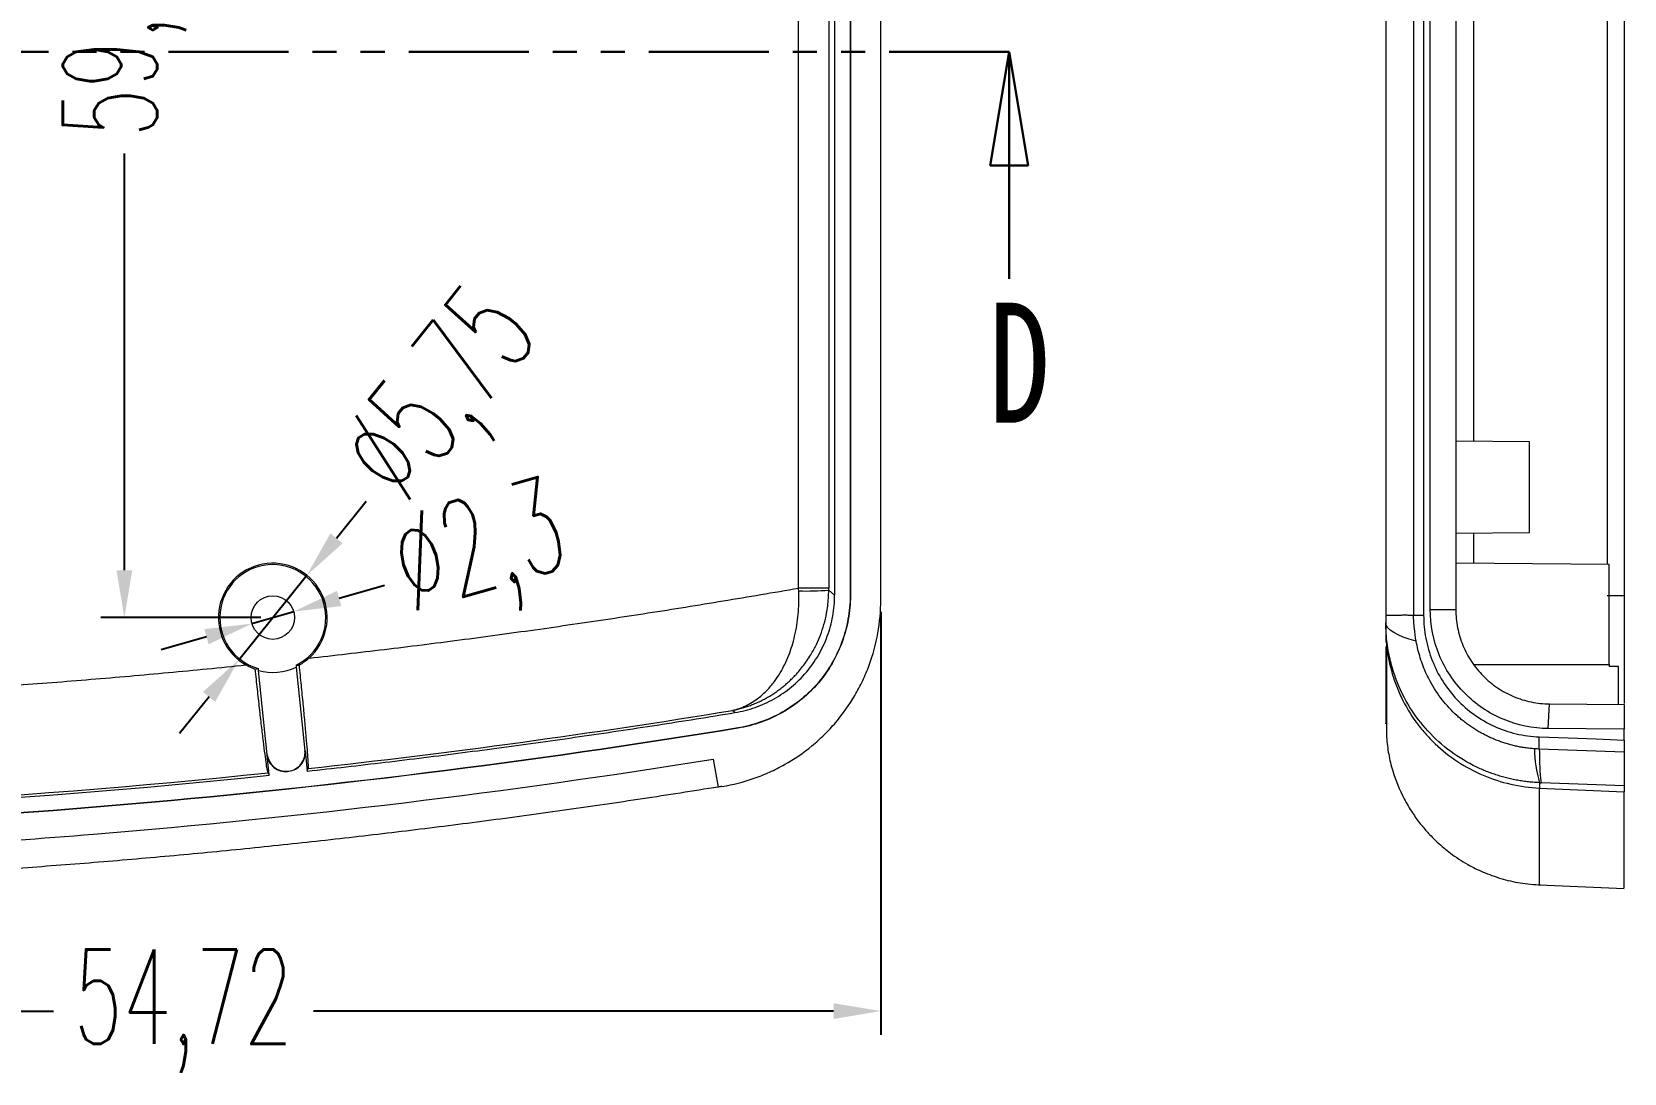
# Model space of a CAD drawing. Header units: inches. Extents: x 1568 to 2997, y 532 to 848.
# Drawn here: x 2290.1 to 2374.3, y 668.8 to 723.9 of the extents above; entities that cross this region are included whole.
import ezdxf

# ---------------------------------------------------------------- set-up
doc = ezdxf.new("R2010")
doc.units = ezdxf.units.IN
doc.linetypes.add('PHANTOM', pattern=[12.7, 6.35, -1.27, 1.27, -1.27, 1.27, -1.27])
doc.styles.add('SLDTEXTSTYLE0', font='TXT', dxfattribs={"width": 0.75})
doc.styles.add('SLDTEXTSTYLE2', font='TXT', dxfattribs={"width": 0.6, "bigfont": 'bigfont'})
doc.dimstyles.new('5', dxfattribs={"dimtxt": 5, "dimasz": 2.5, "dimexe": 1.25, "dimexo": 0.625, "dimtad": 0, "dimzin": 12, "dimtxsty": 'SLDTEXTSTYLE2', "dimcen": 2.5, "dimclrd": 3, "dimclre": 3, "dimclrt": 256, "dimadec": 0, "dimazin": 0, "dimtfac": 1, "dimtmove": 0, "dimatfit": 3, "dimfxl": 1, "dimarcsym": 0})

# ---------------------------------------------------------------- blocks, each defined once
blk = doc.blocks.new('_CLOSED')
at = {"color": 0, "linetype": 'ByBlock', "lineweight": -2}
for p, q in [((-1, 0.166667), (0, 0)), ((-1, 0.166667), (-1, -0.166667)), ((0, 0), (-1, -0.166667)), ((0, 0), (-1, 0))]:
    blk.add_line(p, q, dxfattribs=at)
blk = doc.blocks.new('*D111')
at = {"color": 3, "lineweight": -2}
for p, q in [((2335.008, 693.222), (2335.008, 670.86)), ((2280.287, 690.885), (2280.287, 670.86)), ((2282.787, 672.11), (2291.256, 672.11)), ((2332.508, 672.11), (2305.006, 672.11))]:
    blk.add_line(p, q, dxfattribs=at)
at = {"color": 3}
for points in [[(2282.787, 672.527), (2282.787, 671.694), (2280.287, 672.11)], [(2332.508, 672.527), (2332.508, 671.694), (2335.008, 672.11)]]:
    blk.add_solid(points, dxfattribs=at)
at = {"layer": 'Defpoints', "color": 0}
for p in [(2335.008, 693.847), (2280.287, 691.51), (2280.287, 672.11)]:
    blk.add_point(p, dxfattribs=at)
at = {"insert": (2298.131, 672.11), "char_height": 5, "attachment_point": 5, "style": 'SLDTEXTSTYLE2'}
blk.add_mtext('54,72', dxfattribs=at)
blk = doc.blocks.new('*D116')
at = {"color": 3, "lineweight": -2}
for p, q in [((2302.233, 752.71), (2293.76, 752.71)), ((2295.01, 750.21), (2295.01, 728.185)), ((2295.01, 695.41), (2295.01, 717.435)), ((2302.233, 692.91), (2293.76, 692.91))]:
    blk.add_line(p, q, dxfattribs=at)
at = {"color": 3}
for points in [[(2294.594, 750.21), (2295.427, 750.21), (2295.01, 752.71)], [(2294.594, 695.41), (2295.427, 695.41), (2295.01, 692.91)]]:
    blk.add_solid(points, dxfattribs=at)
at = {"layer": 'Defpoints', "color": 0}
for p in [(2295.01, 752.71), (2302.858, 752.71), (2302.858, 692.91)]:
    blk.add_point(p, dxfattribs=at)
at = {"insert": (2295.01, 722.81), "char_height": 5, "attachment_point": 5, "rotation": 90, "style": 'SLDTEXTSTYLE2'}
blk.add_mtext('59,8', dxfattribs=at)
blk = doc.blocks.new('*D124')
at = {"color": 3, "lineweight": -2}
for p, q in [((2307.796, 699.046), (2306.229, 697.099)), ((2301.055, 690.67), (2304.661, 695.151)), ((2299.488, 688.722), (2297.921, 686.775))]:
    blk.add_line(p, q, dxfattribs=at)
at = {"color": 3}
for points in [[(2305.904, 697.36), (2306.553, 696.837), (2304.661, 695.151)], [(2299.163, 688.983), (2299.813, 688.461), (2301.055, 690.67)]]:
    blk.add_solid(points, dxfattribs=at)
at = {"layer": 'Defpoints', "color": 0}
for p in [(2304.661, 695.151), (2301.055, 690.67)]:
    blk.add_point(p, dxfattribs=at)
at = {"insert": (2312.107, 704.402), "char_height": 5, "attachment_point": 5, "rotation": 51.17455, "style": 'SLDTEXTSTYLE2'}
blk.add_mtext('∅5,75', dxfattribs=at)
blk = doc.blocks.new('*D125')
at = {"color": 3, "lineweight": -2}
for p, q in [((2308.768, 694.612), (2306.366, 693.92)), ((2301.753, 692.592), (2303.964, 693.229)), ((2299.351, 691.9), (2296.949, 691.208))]:
    blk.add_line(p, q, dxfattribs=at)
at = {"color": 3}
for points in [[(2306.251, 694.321), (2306.481, 693.52), (2303.964, 693.229)], [(2299.236, 692.301), (2299.466, 691.5), (2301.753, 692.592)]]:
    blk.add_solid(points, dxfattribs=at)
at = {"layer": 'Defpoints', "color": 0}
for p in [(2303.964, 693.229), (2301.753, 692.592)]:
    blk.add_point(p, dxfattribs=at)
at = {"insert": (2313.933, 696.1), "char_height": 5, "attachment_point": 5, "rotation": 16.06632, "style": 'SLDTEXTSTYLE2'}
blk.add_mtext('∅2,3', dxfattribs=at)

msp = doc.modelspace()

# ---------------------------------------------------------------- linework, layer by layer
at = {"color": 7, "linetype": 'Continuous', "lineweight": 15}
for p, q in [((2361.716, 752.588), (2361.716, 693.033)), ((2363.176, 752.588), (2363.176, 693.033)), ((2363.714, 752.588), (2363.714, 693.033)), ((2364.06, 693.345), (2364.06, 752.276)), ((2365.416, 752.276), (2365.416, 693.345)), ((2330.66, 694.472), (2330.66, 751.149)), ((2332.258, 751.149), (2332.258, 694.472)), ((2332.567, 751.522), (2332.567, 694.099)), ((2333.39, 751.555), (2333.39, 694.065)), ((2333.406, 751.555), (2333.406, 694.065)), ((2335.008, 693.847), (2335.008, 751.773)), ((2374.316, 751.555), (2374.316, 694.065)), ((2373.416, 749.909), (2373.416, 695.711)), ((2369.316, 702.21), (2365.416, 702.244)), ((2369.316, 699.81), (2369.316, 702.21)), ((2369.316, 697.41), (2369.316, 699.81)), ((2365.416, 697.376), (2369.316, 697.41)), ((2373.516, 695.71), (2365.416, 695.781)), ((2373.516, 690.435), (2373.516, 695.71)), ((2332.258, 694.472), (2330.66, 694.472)), ((2332.258, 694.361), (2332.258, 694.472)), ((2332.567, 694.099), (2332.258, 694.361)), ((2333.406, 694.065), (2333.39, 694.065)), ((2374.316, 694.065), (2373.416, 694.065)), ((2363.176, 693.033), (2363.714, 693.033)), ((2364.06, 693.345), (2365.416, 693.345)), ((2361.716, 692.632), (2361.716, 691.592)), ((2302.081, 690.221), (2302.092, 690.113)), ((2302.1, 690.116), (2302.092, 690.113)), ((2302.568, 685.664), (2302.1, 690.116)), ((2304.091, 690.396), (2304.102, 690.29)), ((2304.093, 690.291), (2304.557, 685.873)), ((2304.102, 690.29), (2304.093, 690.291)), ((2373.516, 690.435), (2373.516, 690.329)), ((2374.016, 690.33), (2373.516, 690.329)), ((2374.016, 688.313), (2374.016, 690.33)), ((2327.294, 687.888), (2327.159, 688.001)), ((2370.305, 687.045), (2370.373, 688.345)), ((2370.373, 688.345), (2374.316, 688.31)), ((2374.316, 688.31), (2374.316, 687.01)), ((2327.463, 687.065), (2327.461, 687.081)), ((2361.744, 686.582), (2361.744, 686.584)), ((2361.744, 686.582), (2361.744, 686.582)), ((2369.831, 685.959), (2369.825, 686.606)), ((2374.316, 687.01), (2370.305, 687.045)), ((2374.316, 686.44), (2374.316, 687.01)), ((2374.316, 686.44), (2374.316, 685.793)), ((2302.568, 685.664), (2302.559, 685.652)), ((2302.672, 684.578), (2302.559, 685.652)), ((2304.569, 685.864), (2304.557, 685.873)), ((2304.569, 685.864), (2304.681, 684.793)), ((2326.148, 685.431), (2326.408, 683.952)), ((2326.148, 685.431), (2326.408, 683.952)), ((2374.316, 685.793), (2369.831, 685.959)), ((2302.605, 684.705), (2302.672, 684.578)), ((2303.638, 684.781), (2303.647, 684.792)), ((2303.638, 684.781), (2303.699, 684.787)), ((2303.647, 684.792), (2303.687, 684.796)), ((2303.687, 684.796), (2303.699, 684.787)), ((2304.681, 684.793), (2304.721, 684.931)), ((2326.408, 683.952), (2326.408, 683.952)), ((2369.846, 683.901), (2374.316, 683.704)), ((2374.316, 684.016), (2369.923, 684.179)), ((2369.846, 678.824), (2369.846, 678.824)), ((2369.846, 678.779), (2374.316, 678.584))]:
    msp.add_line(p, q, dxfattribs=at)
at = {"color": 8, "linetype": 'Continuous', "lineweight": 15}
for p, q in [((2366.347, 743.384), (2366.347, 702.236)), ((2366.347, 697.384), (2366.347, 695.773))]:
    msp.add_line(p, q, dxfattribs=at)
at = {"color": 1, "linetype": 'PHANTOM', "lineweight": 30}
msp.add_line((2341.794, 722.81), (2181.689, 722.81), dxfattribs=at)
at = {"color": 7, "linetype": 'Continuous', "lineweight": 30}
msp.add_line((2341.794, 710.81), (2341.794, 722.81), dxfattribs=at)
at = {"color": 7, "linetype": 'Continuous', "lineweight": 15, "flags": 128}
for points in [[(2363.319, 691.661), (2362.955, 691.766), (2362.634, 691.877), (2362.358, 691.994), (2362.129, 692.116), (2361.95, 692.242), (2361.82, 692.37), (2361.742, 692.501), (2361.716, 692.632)], [(2369.825, 686.606), (2371.351, 686.549), (2372.834, 686.494), (2374.316, 686.44)]]:
    msp.add_lwpolyline(points, dxfattribs=at)
at = {"color": 7, "linetype": 'Continuous', "lineweight": 15}
msp.add_circle((2302.858, 692.91), 1.15, dxfattribs=at)
for centre, radius, start, end in [((2302.858, 692.91), 2.876, 311.81349, 240.41679), ((2302.858, 692.91), 2.8, 296.11204, 253.87288), ((2331.021, 711.496), 17.18, 268.8189, 274.12953), ((2302.858, 692.91), 2.896, 254.82561, 295.23756), ((2376.017, 686.018), 6.439, 180.39616, 196.56924)]:
    msp.add_arc(centre, radius, start, end, dxfattribs=at)
for centre, major_axis, ratio, start_param, end_param in [((2301.352, 692.752), (3.014, 0.317), 0.866047, 4.814392, 4.864885), ((2304.396, 693.072), (3.074, 0.323), 0.866047, 4.522741, 4.572495), ((2342.822, 693.097), (175.758, -0.374), 0.015004, 4.846697, 4.887963)]:
    msp.add_ellipse(centre, major_axis=major_axis, ratio=ratio, start_param=start_param, end_param=end_param, dxfattribs=at)
for points, knots in [([(2304.776, 690.767), (2305.44, 690.842), (2306.768, 690.991), (2308.759, 691.228), (2310.75, 691.474), (2312.741, 691.729), (2314.732, 691.995), (2316.723, 692.27), (2318.714, 692.555), (2320.705, 692.85), (2322.696, 693.154), (2324.687, 693.469), (2326.678, 693.793), (2328.67, 694.126), (2329.996, 694.356), (2330.66, 694.472)], [0, 0, 0, 0, 0.0766265, 0.1532959, 0.2300099, 0.3067705, 0.3835792, 0.4604381, 0.5373487, 0.6143129, 0.6913326, 0.7684093, 0.8455449, 0.9227413, 1, 1, 1, 1]), ([(2326.608, 683.984), (2327.193, 684.079), (2327.762, 684.223), (2328.589, 684.512), (2328.861, 684.621), (2329.396, 684.862), (2329.66, 684.996), (2330.433, 685.43), (2330.916, 685.762), (2331.593, 686.319), (2331.811, 686.515), (2332.23, 686.927), (2332.433, 687.144), (2333.007, 687.818), (2333.345, 688.295), (2333.788, 689.052), (2333.925, 689.311), (2334.177, 689.844), (2334.292, 690.118), (2334.597, 690.947), (2334.749, 691.511), (2334.955, 692.663), (2335.008, 693.255), (2335.008, 693.847)], [0, 0, 0, 0, 0.125, 0.125, 0.1875, 0.1875, 0.25, 0.25, 0.375, 0.375, 0.4375, 0.4375, 0.5, 0.5, 0.625, 0.625, 0.6875, 0.6875, 0.75, 0.75, 0.875, 0.875, 1, 1, 1, 1]), ([(2327.159, 688.001), (2327.239, 688.018), (2327.4, 688.051), (2327.639, 688.114), (2327.876, 688.186), (2328.112, 688.268), (2328.344, 688.36), (2328.574, 688.462), (2328.801, 688.575), (2329.024, 688.697), (2329.244, 688.829), (2329.46, 688.972), (2329.671, 689.125), (2329.878, 689.288), (2330.08, 689.462), (2330.277, 689.646), (2330.469, 689.841), (2330.67, 690.064), (2330.962, 690.419), (2331.29, 690.895), (2331.598, 691.462), (2331.83, 691.999), (2332.013, 692.548), (2332.134, 693.064), (2332.233, 693.668), (2332.248, 694.08), (2332.258, 694.361)], [0, 0, 0, 0, 0.030932, 0.061893, 0.092882, 0.123897, 0.154936, 0.186002, 0.217098, 0.248226, 0.279396, 0.310614, 0.341891, 0.373242, 0.40468, 0.436224, 0.467895, 0.49972, 0.539844, 0.624782, 0.692809, 0.750102, 0.81214, 0.874858, 0.914457, 1, 1, 1, 1]), ([(2327.159, 688.001), (2327.212, 688.014), (2327.323, 688.04), (2327.494, 688.094), (2327.678, 688.162), (2327.919, 688.268), (2328.209, 688.428), (2328.592, 688.693), (2328.991, 689.051), (2329.371, 689.5), (2329.772, 690.094), (2330.153, 690.877), (2330.426, 691.759), (2330.572, 692.499), (2330.639, 693.029), (2330.671, 693.5), (2330.681, 693.912), (2330.672, 694.185), (2330.667, 694.32)], [0, 0, 0, 0, 0.027489, 0.057463, 0.089972, 0.125065, 0.187232, 0.250419, 0.343586, 0.426969, 0.499955, 0.630779, 0.749974, 0.813713, 0.874743, 0.917349, 0.959107, 1, 1, 1, 1]), ([(2327.294, 687.888), (2327.661, 687.948), (2328.018, 688.04), (2328.711, 688.284), (2329.049, 688.437), (2329.696, 688.803), (2329.999, 689.012), (2330.566, 689.48), (2330.831, 689.741), (2331.311, 690.307), (2331.523, 690.607), (2331.801, 691.084), (2331.887, 691.247), (2332.045, 691.581), (2332.117, 691.754), (2332.309, 692.275), (2332.404, 692.63), (2332.534, 693.354), (2332.567, 693.726), (2332.567, 694.099)], [0, 0, 0, 0, 0.125, 0.125, 0.25, 0.25, 0.375, 0.375, 0.5, 0.5, 0.625, 0.625, 0.6875, 0.6875, 0.75, 0.75, 0.875, 0.875, 1, 1, 1, 1]), ([(2333.39, 694.065), (2333.387, 693.647), (2333.347, 693.233), (2333.198, 692.416), (2333.088, 692.01), (2332.804, 691.233), (2332.63, 690.859), (2332.216, 690.141), (2331.974, 689.796), (2331.439, 689.166), (2331.145, 688.877), (2330.506, 688.349), (2330.159, 688.111), (2329.439, 687.703), (2329.064, 687.532), (2328.28, 687.254), (2327.873, 687.149), (2327.461, 687.081)], [0, 0, 0, 0, 0.125, 0.125, 0.25, 0.25, 0.375, 0.375, 0.5, 0.5, 0.625, 0.625, 0.75, 0.75, 0.875, 0.875, 1, 1, 1, 1]), ([(2333.406, 694.065), (2333.402, 693.646), (2333.363, 693.232), (2333.214, 692.412), (2333.103, 692.005), (2332.818, 691.226), (2332.644, 690.852), (2332.229, 690.132), (2331.986, 689.786), (2331.45, 689.155), (2331.156, 688.865), (2330.515, 688.336), (2330.167, 688.097), (2329.446, 687.689), (2329.07, 687.517), (2328.285, 687.239), (2327.877, 687.133), (2327.463, 687.065)], [0, 0, 0, 0, 0.125, 0.125, 0.25, 0.25, 0.375, 0.375, 0.5, 0.5, 0.625, 0.625, 0.75, 0.75, 0.875, 0.875, 1, 1, 1, 1]), ([(2374.316, 694.065), (2374.316, 693.453), (2374.316, 692.432), (2374.316, 691.084), (2374.316, 690.019), (2374.316, 689.091), (2374.316, 688.605), (2374.316, 688.371)], [0, 0, 0, 0, 0.277663, 0.462449, 0.647179, 0.830548, 1, 1, 1, 1]), ([(2361.716, 693.033), (2361.717, 693.033), (2361.719, 693.033), (2361.736, 693.034), (2361.762, 693.034), (2361.797, 693.035), (2361.841, 693.035), (2361.892, 693.036), (2361.951, 693.036), (2362.017, 693.036), (2362.092, 693.036), (2362.184, 693.037), (2362.306, 693.041), (2362.433, 693.045), (2362.588, 693.049), (2362.755, 693.05), (2362.965, 693.046), (2363.109, 693.037), (2363.176, 693.033)], [0, 0, 0, 0, 0.06013, 0.11911, 0.17694, 0.233621, 0.289152, 0.343534, 0.396766, 0.448848, 0.499781, 0.555555, 0.624729, 0.710387, 0.749667, 0.843749, 0.927185, 1, 1, 1, 1]), ([(2361.716, 693.033), (2361.716, 692.999), (2361.716, 692.932), (2361.716, 692.831), (2361.716, 692.731), (2361.716, 692.665), (2361.716, 692.632)], [0, 0, 0, 0, 0.24997, 0.500332, 0.748796, 1, 1, 1, 1]), ([(2363.319, 691.661), (2363.28, 691.881), (2363.248, 692.109), (2363.211, 692.459), (2363.201, 692.576), (2363.189, 692.752), (2363.186, 692.81), (2363.18, 692.929), (2363.177, 693.005), (2363.176, 693.033)], [0, 0, 0, 0, 0.5, 0.5, 0.75, 0.75, 0.875, 0.875, 1, 1, 1, 1]), ([(2363.714, 693.033), (2363.715, 692.62), (2363.753, 692.214), (2363.904, 691.416), (2364.018, 691.02), (2364.319, 690.256), (2364.503, 689.894), (2364.938, 689.207), (2365.193, 688.879), (2365.753, 688.286), (2366.058, 688.019), (2366.722, 687.543), (2367.082, 687.335), (2367.82, 686.999), (2368.205, 686.866), (2369.005, 686.676), (2369.413, 686.621), (2369.825, 686.606)], [0, 0, 0, 0, 0.125, 0.125, 0.25, 0.25, 0.375, 0.375, 0.5, 0.5, 0.625, 0.625, 0.75, 0.75, 0.875, 0.875, 1, 1, 1, 1]), ([(2370.305, 687.045), (2369.485, 687.052), (2368.666, 687.222), (2367.155, 687.859), (2366.463, 688.327), (2365.308, 689.492), (2364.847, 690.188), (2364.222, 691.705), (2364.06, 692.524), (2364.06, 693.345)], [0, 0, 0, 0, 0.25, 0.25, 0.5, 0.5, 0.75, 0.75, 1, 1, 1, 1]), ([(2365.416, 693.345), (2365.416, 693.016), (2365.448, 692.693), (2365.543, 692.216), (2365.582, 692.059), (2365.676, 691.746), (2365.731, 691.591), (2365.917, 691.139), (2366.069, 690.853), (2366.428, 690.311), (2366.637, 690.055), (2367.094, 689.594), (2367.343, 689.387), (2367.884, 689.021), (2368.172, 688.865), (2368.768, 688.613), (2369.079, 688.516), (2369.72, 688.382), (2370.045, 688.348), (2370.373, 688.345)], [0, 0, 0, 0, 0.125, 0.125, 0.1875, 0.1875, 0.25, 0.25, 0.375, 0.375, 0.5, 0.5, 0.625, 0.625, 0.75, 0.75, 0.875, 0.875, 1, 1, 1, 1]), ([(2369.846, 684.182), (2369.748, 684.187), (2369.552, 684.197), (2369.259, 684.224), (2368.966, 684.262), (2368.674, 684.309), (2368.383, 684.367), (2368.094, 684.435), (2367.808, 684.514), (2367.525, 684.602), (2367.246, 684.699), (2366.97, 684.806), (2366.3, 685.095), (2365.271, 685.68), (2364.054, 686.724), (2363.04, 687.995), (2362.481, 689.061), (2362.195, 689.819), (2362.071, 690.197), (2361.956, 690.615), (2361.857, 691.071), (2361.779, 691.563), (2361.727, 692.088), (2361.72, 692.448), (2361.716, 692.632)], [0, 0, 0, 0, 0.022604, 0.045295, 0.068057, 0.090872, 0.113726, 0.1366, 0.159478, 0.182342, 0.205175, 0.22796, 0.250681, 0.374121, 0.500032, 0.620033, 0.74935, 0.777272, 0.808084, 0.841657, 0.877834, 0.91643, 0.957232, 1, 1, 1, 1]), ([(2361.716, 691.374), (2361.716, 691.19), (2361.716, 690.395), (2361.716, 689.357), (2361.716, 688.26), (2361.716, 687.585), (2361.716, 687.267), (2361.716, 687.304), (2361.716, 687.313)], [0, 0, 0, 0, 0.065232, 0.281612, 0.497643, 0.714295, 0.930411, 1, 1, 1, 1]), ([(2361.744, 691.599), (2361.786, 691.091), (2361.874, 690.595), (2362.071, 689.868), (2362.148, 689.628), (2362.325, 689.155), (2362.425, 688.919), (2362.755, 688.232), (2363.015, 687.799), (2363.461, 687.186), (2363.619, 686.988), (2363.955, 686.605), (2364.133, 686.42), (2364.688, 685.893), (2365.085, 685.578), (2365.935, 685.02), (2366.393, 684.776), (2367.333, 684.377), (2367.818, 684.22), (2368.814, 683.994), (2369.329, 683.924), (2369.846, 683.902)], [0, 0, 0, 0, 0.125, 0.125, 0.1875, 0.1875, 0.25, 0.25, 0.375, 0.375, 0.4375, 0.4375, 0.5, 0.5, 0.625, 0.625, 0.75, 0.75, 0.875, 0.875, 1, 1, 1, 1]), ([(2361.744, 691.599), (2361.744, 691.444), (2361.744, 690.67), (2361.744, 689.728), (2361.745, 688.82), (2361.745, 688.032), (2361.745, 687.421), (2361.745, 686.993), (2361.744, 686.676), (2361.744, 686.621), (2361.744, 686.585)], [0, 0, 0, 0, 0.04775, 0.238766, 0.334267, 0.429768, 0.620786, 0.716287, 0.811788, 1, 1, 1, 1]), ([(2361.744, 691.599), (2361.744, 691.445), (2361.744, 690.679), (2361.744, 689.745), (2361.744, 688.843), (2361.745, 688.057), (2361.745, 687.447), (2361.745, 687.011), (2361.744, 686.703), (2361.744, 686.563), (2361.744, 686.584), (2361.744, 686.584)], [0, 0, 0, 0, 0.047482, 0.237426, 0.332391, 0.427356, 0.617301, 0.712267, 0.807232, 0.997177, 1, 1, 1, 1]), ([(2369.578, 685.973), (2369.494, 685.98), (2369.325, 685.994), (2369.072, 686.026), (2368.822, 686.068), (2368.573, 686.119), (2368.326, 686.179), (2368.082, 686.249), (2367.841, 686.327), (2367.604, 686.414), (2367.369, 686.51), (2367.139, 686.614), (2366.912, 686.727), (2366.691, 686.848), (2366.473, 686.976), (2366.261, 687.113), (2366.054, 687.257), (2365.853, 687.408), (2365.657, 687.567), (2365.245, 687.929), (2364.671, 688.55), (2364.17, 689.314), (2363.863, 689.923), (2363.684, 690.343), (2363.533, 690.774), (2363.408, 691.213), (2363.349, 691.511), (2363.319, 691.661)], [0, 0, 0, 0, 0.027978, 0.05592, 0.083833, 0.11172, 0.139586, 0.167432, 0.195259, 0.22307, 0.250863, 0.278639, 0.306397, 0.334137, 0.361858, 0.38956, 0.417244, 0.44491, 0.472559, 0.500194, 0.625482, 0.749604, 0.799694, 0.849748, 0.899797, 0.949871, 1, 1, 1, 1]), ([(2219.424, 690.239), (2220.108, 690.173), (2221.475, 690.04), (2223.526, 689.853), (2225.577, 689.676), (2227.628, 689.51), (2229.679, 689.354), (2231.73, 689.208), (2233.781, 689.072), (2235.832, 688.947), (2237.883, 688.833), (2239.934, 688.728), (2241.984, 688.634), (2244.035, 688.551), (2246.086, 688.477), (2248.136, 688.414), (2250.187, 688.362), (2252.238, 688.319), (2254.288, 688.287), (2256.339, 688.266), (2258.389, 688.254), (2260.439, 688.253), (2262.49, 688.263), (2264.54, 688.283), (2266.59, 688.313), (2268.641, 688.353), (2270.691, 688.404), (2272.741, 688.465), (2274.791, 688.537), (2276.841, 688.619), (2278.891, 688.711), (2280.941, 688.813), (2282.991, 688.926), (2285.041, 689.049), (2287.091, 689.183), (2289.141, 689.327), (2291.191, 689.481), (2293.24, 689.646), (2295.29, 689.821), (2297.34, 690.006), (2299.39, 690.201), (2300.756, 690.34), (2301.439, 690.409)], [0, 0, 0, 0, 0.025083, 0.050153, 0.075212, 0.10026, 0.125297, 0.150325, 0.175343, 0.200354, 0.225356, 0.250351, 0.275339, 0.300322, 0.325299, 0.350272, 0.375241, 0.400206, 0.425168, 0.450128, 0.475087, 0.500045, 0.525003, 0.549961, 0.57492, 0.599881, 0.624844, 0.64981, 0.67478, 0.699754, 0.724733, 0.749717, 0.774707, 0.799704, 0.824709, 0.849721, 0.874742, 0.899773, 0.924813, 0.949864, 0.974926, 1, 1, 1, 1]), ([(2302.605, 684.705), (2302.597, 684.72), (2302.586, 684.768), (2302.557, 684.927), (2302.539, 685.039), (2302.498, 685.325), (2302.474, 685.496), (2302.422, 685.894), (2302.393, 686.124), (2302.331, 686.625), (2302.299, 686.896), (2302.23, 687.481), (2302.194, 687.796), (2302.121, 688.444), (2302.084, 688.779), (2302.008, 689.472), (2301.97, 689.829), (2301.932, 690.188)], [0, 0, 0, 0, 0.125, 0.125, 0.25, 0.25, 0.375, 0.375, 0.5, 0.5, 0.625, 0.625, 0.75, 0.75, 0.875, 0.875, 1, 1, 1, 1]), ([(2304.244, 690.39), (2304.281, 690.034), (2304.317, 689.684), (2304.386, 689), (2304.419, 688.662), (2304.482, 688.013), (2304.512, 687.706), (2304.566, 687.126), (2304.59, 686.851), (2304.634, 686.351), (2304.653, 686.127), (2304.684, 685.729), (2304.697, 685.555), (2304.715, 685.271), (2304.721, 685.159), (2304.726, 684.997), (2304.725, 684.947), (2304.721, 684.931)], [0, 0, 0, 0, 0.125, 0.125, 0.25, 0.25, 0.375, 0.375, 0.5, 0.5, 0.625, 0.625, 0.75, 0.75, 0.875, 0.875, 1, 1, 1, 1]), ([(2327.461, 687.081), (2316.489, 685.277), (2305.448, 683.902), (2283.289, 682.036), (2272.171, 681.545), (2249.936, 681.466), (2238.815, 681.877), (2216.644, 683.587), (2205.596, 684.904), (2194.609, 686.612)], [0, 0, 0, 0, 0.25, 0.25, 0.5, 0.5, 0.75, 0.75, 1, 1, 1, 1]), ([(2304.681, 684.793), (2305.367, 684.869), (2306.738, 685.021), (2308.794, 685.262), (2310.849, 685.512), (2312.905, 685.773), (2314.961, 686.044), (2317.016, 686.326), (2319.072, 686.617), (2321.128, 686.919), (2323.183, 687.231), (2325.239, 687.553), (2326.609, 687.776), (2327.294, 687.888)], [0, 0, 0, 0, 0.090627, 0.181303, 0.272032, 0.362815, 0.453654, 0.544552, 0.635512, 0.726534, 0.817621, 0.908776, 1, 1, 1, 1]), ([(2327.463, 687.065), (2316.491, 685.261), (2305.45, 683.887), (2283.291, 682.02), (2272.172, 681.529), (2249.937, 681.45), (2238.816, 681.861), (2216.644, 683.571), (2205.596, 684.888), (2194.609, 686.596)], [0, 0, 0, 0, 0.25, 0.25, 0.5, 0.5, 0.75, 0.75, 1, 1, 1, 1]), ([(2361.748, 686.582), (2361.78, 686.284), (2361.844, 685.684), (2362.122, 684.583), (2362.546, 683.536), (2363.083, 682.626), (2363.505, 682.041), (2363.941, 681.525), (2364.466, 680.993), (2365.167, 680.409), (2365.983, 679.877), (2366.877, 679.434), (2367.807, 679.1), (2368.83, 678.855), (2369.546, 678.803), (2369.912, 678.776)], [0, 0, 0, 0, 0.072702, 0.146297, 0.275178, 0.345627, 0.402544, 0.450104, 0.509674, 0.583692, 0.671441, 0.745511, 0.825725, 0.910989, 1, 1, 1, 1]), ([(2194.569, 685.183), (2200.013, 684.33), (2205.473, 683.581), (2216.411, 682.298), (2221.89, 681.763), (2232.868, 680.91), (2238.37, 680.592), (2249.378, 680.174), (2254.882, 680.075), (2265.892, 680.096), (2271.4, 680.216), (2282.407, 680.676), (2287.9, 681.015), (2304.346, 682.356), (2315.268, 683.683), (2326.148, 685.431)], [0, 0, 0, 0, 0.125, 0.125, 0.25, 0.25, 0.375, 0.375, 0.5, 0.5, 0.625, 0.625, 0.75, 0.75, 1, 1, 1, 1]), ([(2194.569, 685.183), (2200.013, 684.33), (2205.473, 683.581), (2216.411, 682.298), (2221.89, 681.763), (2232.868, 680.91), (2238.37, 680.592), (2249.378, 680.174), (2254.882, 680.075), (2265.892, 680.096), (2271.4, 680.216), (2282.407, 680.676), (2287.9, 681.015), (2304.346, 682.356), (2315.268, 683.683), (2326.148, 685.431)], [0, 0, 0, 0, 0.125, 0.125, 0.25, 0.25, 0.375, 0.375, 0.5, 0.5, 0.625, 0.625, 0.75, 0.75, 1, 1, 1, 1]), ([(2302.559, 685.652), (2302.573, 685.524), (2302.611, 685.399), (2302.734, 685.174), (2302.818, 685.073), (2303.017, 684.913), (2303.133, 684.851), (2303.378, 684.779), (2303.509, 684.767), (2303.638, 684.781)], [0, 0, 0, 0, 0.25, 0.25, 0.5, 0.5, 0.75, 0.75, 1, 1, 1, 1]), ([(2302.568, 685.664), (2302.582, 685.535), (2302.621, 685.411), (2302.743, 685.185), (2302.827, 685.085), (2303.026, 684.924), (2303.143, 684.863), (2303.388, 684.79), (2303.518, 684.778), (2303.647, 684.792)], [0, 0, 0, 0, 0.25, 0.25, 0.5, 0.5, 0.75, 0.75, 1, 1, 1, 1]), ([(2303.687, 684.796), (2303.816, 684.81), (2303.94, 684.849), (2304.164, 684.972), (2304.265, 685.055), (2304.425, 685.254), (2304.486, 685.37), (2304.559, 685.614), (2304.571, 685.745), (2304.557, 685.873)], [0, 0, 0, 0, 0.25, 0.25, 0.5, 0.5, 0.75, 0.75, 1, 1, 1, 1]), ([(2303.699, 684.787), (2303.827, 684.801), (2303.951, 684.84), (2304.176, 684.962), (2304.276, 685.046), (2304.437, 685.244), (2304.498, 685.361), (2304.57, 685.605), (2304.582, 685.735), (2304.569, 685.864)], [0, 0, 0, 0, 0.25, 0.25, 0.5, 0.5, 0.75, 0.75, 1, 1, 1, 1]), ([(2369.831, 685.959), (2369.836, 685.5), (2369.846, 685.103), (2369.877, 684.497), (2369.898, 684.287), (2369.923, 684.179)], [0, 0, 0, 0, 0.5, 0.5, 1, 1, 1, 1]), ([(2374.316, 685.793), (2374.316, 685.325), (2374.316, 684.934), (2374.316, 684.332), (2374.316, 684.126), (2374.316, 684.016)], [0, 0, 0, 0, 0.5, 0.5, 1, 1, 1, 1]), ([(2326.408, 683.952), (2325.742, 683.846), (2324.409, 683.634), (2322.408, 683.327), (2320.408, 683.029), (2318.408, 682.741), (2316.407, 682.463), (2314.407, 682.195), (2312.406, 681.936), (2310.405, 681.686), (2308.405, 681.447), (2306.404, 681.217), (2304.403, 680.996), (2302.403, 680.785), (2300.402, 680.584), (2298.401, 680.393), (2296.4, 680.211), (2294.399, 680.038), (2292.398, 679.876), (2290.397, 679.723), (2288.396, 679.579), (2286.395, 679.445), (2284.394, 679.321), (2282.393, 679.207), (2280.392, 679.102), (2278.391, 679.007), (2276.39, 678.921), (2274.388, 678.845), (2272.387, 678.779), (2270.386, 678.722), (2268.384, 678.675), (2266.383, 678.637), (2264.382, 678.61), (2262.38, 678.591), (2260.379, 678.583), (2258.377, 678.584), (2256.375, 678.595), (2254.374, 678.615), (2252.372, 678.645), (2250.37, 678.684), (2248.369, 678.734), (2246.367, 678.792), (2244.365, 678.861), (2242.363, 678.939), (2240.361, 679.027), (2238.359, 679.124), (2236.357, 679.231), (2234.355, 679.348), (2232.353, 679.474), (2230.351, 679.61), (2228.349, 679.755), (2226.347, 679.91), (2224.345, 680.075), (2222.343, 680.25), (2220.34, 680.434), (2218.338, 680.627), (2216.336, 680.831), (2214.333, 681.043), (2212.331, 681.266), (2210.329, 681.498), (2208.326, 681.74), (2206.324, 681.991), (2204.321, 682.253), (2202.318, 682.523), (2200.316, 682.804), (2198.313, 683.094), (2196.31, 683.393), (2194.976, 683.6), (2194.308, 683.704)], [0, 0, 0, 0, 0.015267, 0.030523, 0.045769, 0.061005, 0.07623, 0.091446, 0.106653, 0.121851, 0.13704, 0.152222, 0.167395, 0.182561, 0.197719, 0.212871, 0.228017, 0.243156, 0.25829, 0.273418, 0.288541, 0.303659, 0.318773, 0.333883, 0.348989, 0.364092, 0.379191, 0.394288, 0.409383, 0.424476, 0.439567, 0.454657, 0.469747, 0.484835, 0.499923, 0.515012, 0.530101, 0.545191, 0.560282, 0.575374, 0.590469, 0.605565, 0.620665, 0.635767, 0.650872, 0.665981, 0.681094, 0.696212, 0.711334, 0.726461, 0.741593, 0.756732, 0.771876, 0.787026, 0.802184, 0.817348, 0.83252, 0.8477, 0.862888, 0.878084, 0.893289, 0.908503, 0.923727, 0.938961, 0.954204, 0.969459, 0.984724, 1, 1, 1, 1]), ([(2374.316, 684.016), (2374.316, 683.963), (2374.316, 683.858), (2374.316, 683.755), (2374.316, 683.704)], [0, 0, 0, 0, 0.500094, 1, 1, 1, 1]), ([(2374.316, 678.628), (2374.316, 678.622), (2374.316, 678.606), (2374.316, 678.963), (2374.316, 679.637), (2374.316, 680.658), (2374.316, 681.977), (2374.316, 683.127), (2374.316, 683.704)], [0, 0, 0, 0, 0.111507, 0.288449, 0.465632, 0.643195, 0.821272, 1, 1, 1, 1])]:
    msp.add_open_spline(points, degree=3, knots=knots, dxfattribs=at)
for points in [[(2330.667, 694.32), (2330.664, 694.371), (2330.662, 694.421), (2330.66, 694.472)], [(2304.776, 690.767), (2304.613, 690.621), (2304.436, 690.496), (2304.244, 690.39)], [(2301.439, 690.409), (2301.596, 690.32), (2301.76, 690.246), (2301.932, 690.188)], [(2304.721, 684.931), (2312.231, 685.754), (2319.711, 686.779), (2327.159, 688.001)], [(2369.831, 685.959), (2369.785, 685.961), (2369.653, 685.968), (2369.578, 685.973)], [(2261.289, 682.33), (2275.11, 682.387), (2288.926, 683.141), (2302.672, 684.578)], [(2261.342, 682.472), (2275.116, 682.53), (2288.895, 683.273), (2302.605, 684.705)], [(2326.608, 683.984), (2326.542, 683.974), (2326.475, 683.963), (2326.408, 683.952)], [(2369.846, 684.182), (2369.871, 684.181), (2369.897, 684.18), (2369.923, 684.179)], [(2369.846, 684.182), (2369.846, 684.087), (2369.846, 683.994), (2369.846, 683.901)]]:
    msp.add_open_spline(points, degree=3, dxfattribs=at)
at = {"color": 8, "linetype": 'Continuous', "lineweight": 15}
msp.add_open_spline([(2369.846, 678.824), (2369.846, 678.818), (2369.846, 678.804), (2369.846, 679.166), (2369.846, 679.846), (2369.846, 680.87), (2369.846, 682.185), (2369.846, 683.329), (2369.846, 683.901)], degree=3, knots=[0, 0, 0, 0, 0.109773, 0.28784, 0.465984, 0.644118, 0.822154, 1, 1, 1, 1], dxfattribs=at)

# ---------------------------------------------------------------- block references
at = {"color": 7, "linetype": 'Continuous', "lineweight": 30, "xscale": 6, "yscale": 6, "rotation": 90}
msp.add_blockref('_CLOSED', (2341.794, 722.81), dxfattribs=at)

# ---------------------------------------------------------------- texts
at = {"color": 7, "linetype": 'Continuous', "insert": (2340.712, 709.558), "char_height": 6.35, "attachment_point": 1, "style": 'SLDTEXTSTYLE0'}
msp.add_mtext('D', dxfattribs=at)

# ---------------------------------------------------------------- dimensions: what is measured, and where the dimension line sits
dim = msp.add_linear_dim(base=(2295.01, 752.71), p1=(2302.858, 692.91), p2=(2302.858, 752.71), angle=90, dimstyle='5')
dim.commit()
dim.dimension.update_dxf_attribs({"geometry": '*D116', "text_midpoint": (2295.01, 722.81)})
for p1, p2, picture, middle in [((2301.055, 690.67), (2304.661, 695.151), '*D124', (2312.107, 704.402)), ((2301.753, 692.592), (2303.964, 693.229), '*D125', (2313.933, 696.1))]:
    dim = msp.add_diameter_dim_2p(p1=p1, p2=p2, dimstyle='5')
    dim.commit()
    dim.dimension.update_dxf_attribs({"geometry": picture, "text_midpoint": middle})
dim = msp.add_linear_dim(base=(2280.287, 672.11), p1=(2335.008, 693.847), p2=(2280.287, 691.51), dimstyle='5')
dim.commit()
dim.dimension.update_dxf_attribs({"geometry": '*D111', "text_midpoint": (2298.131, 672.11), "dimtype": 160})

doc.saveas('drawing.dxf')
